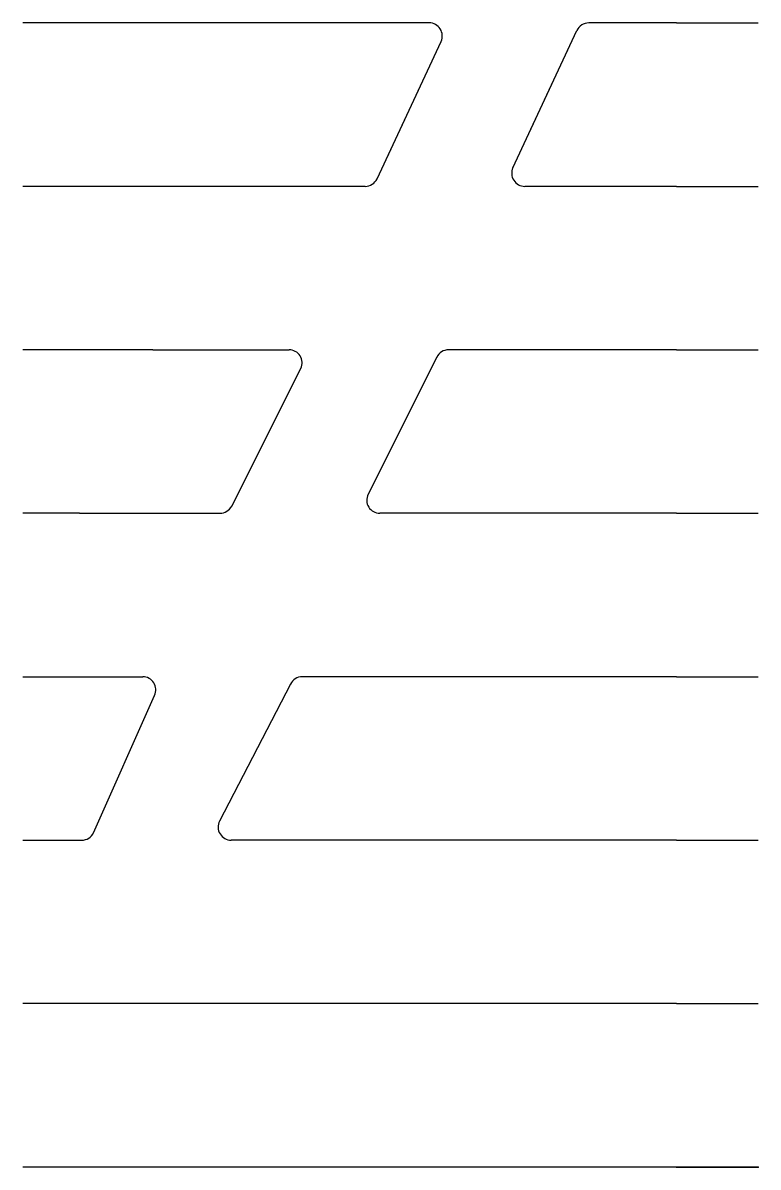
# Model space of a CAD drawing. Header units: millimetres. Extents: x -90 to 0, y 0 to 140.
import ezdxf

# ---------------------------------------------------------------- set-up
doc = ezdxf.new("R2010")
doc.units = ezdxf.units.MM
doc.layers.get('0').update_dxf_attribs({"linetype": 'CONTINUOUS'})

msp = doc.modelspace()

# ---------------------------------------------------------------- linework, layer by layer
for p, q in [((-40.26, 140), (-90, 140)), ((-30.02, 122.28), (-22.18, 139.07)), ((-27.81, 127.01), (-22.18, 139.07)), ((-10, 140), (-20.74, 140)), ((-10, 140), (0, 140)), ((-46.65, 120.92), (-38.81, 137.73)), ((-45.51, 123.36), (-38.81, 137.73)), ((-48.1, 120), (-90, 120)), ((-10, 120), (-28.57, 120)), ((-10, 120), (0, 120)), ((-74.11, 100), (-90, 100)), ((-74.11, 100), (-57.42, 100)), ((-10, 100), (-37.89, 100)), ((-10, 100), (0, 100)), ((-39.34, 99.08), (-47.74, 82.32)), ((-64.44, 80.88), (-55.97, 97.72)), ((-83.06, 80), (-90, 80)), ((-83.06, 80), (-65.87, 80)), ((-10, 80), (-46.31, 80)), ((-10, 80), (0, 80)), ((-90, 60), (-75.33, 60)), ((-57.25, 59.08), (-65.92, 42.34)), ((-10, 60), (-55.8, 60)), ((-10, 60), (0, 60)), ((-81.34, 40.92), (-73.88, 57.72)), ((-90, 40), (-82.79, 40)), ((-10, 40), (-64.5, 40)), ((-10, 40), (0, 40)), ((-10, 20), (-90, 20)), ((-10, 20), (0, 20)), ((-10, 0), (-90, 0)), ((0, 0), (-90, 0)), ((-10, 0), (0, 0)), ((-10, 0), (0, 0))]:
    msp.add_line(p, q)
for centre, start, end in [((-40.26, 138.4), -24.9167, 90.0501), ((-20.73, 138.4), 90.3002, 155.0691), ((-28.57, 121.6), 155, 270), ((-48.1, 121.6), 270, 335), ((-48.1, 121.6), 270, 335), ((-57.42, 98.4), -25, 90), ((-37.89, 98.4), 90, 155), ((-46.31, 81.6), 153.3736, 270), ((-65.87, 81.6), 270, 333.3081), ((-75.33, 58.4), -25, 90), ((-55.8, 58.4), 90, 155), ((-64.5, 41.6), 152.6136, 270), ((-82.79, 41.6), 270, 335)]:
    msp.add_arc(centre, 1.6, start, end)
for p in [(-10, 0), (0, 0)]:
    msp.add_point(p)

doc.saveas('drawing.dxf')
